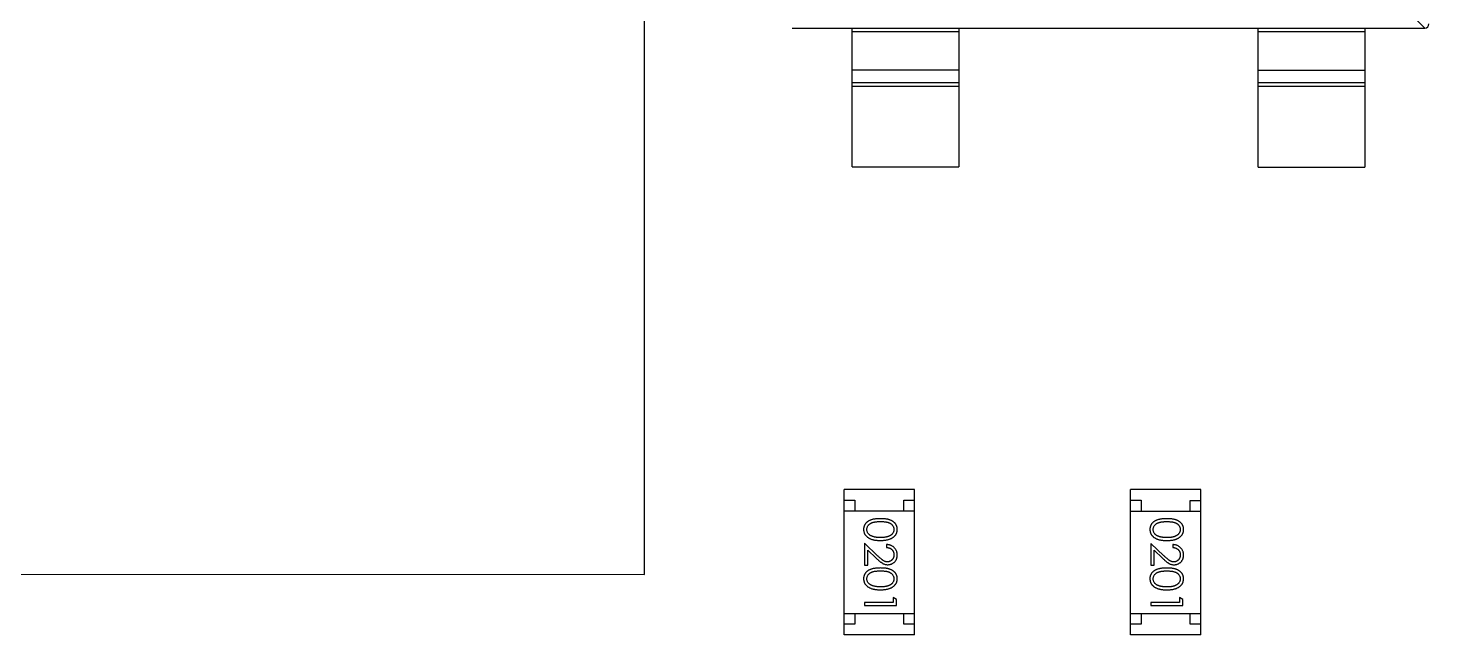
# Model space of a CAD drawing. Header units: millimetres. Extents: x 453.6 to 545.9, y 214.7 to 294.3.
# Drawn here: x 487.68 to 494.24, y 271.18 to 274.02 of the extents above; entities that cross this region are included whole.
import ezdxf

# ---------------------------------------------------------------- set-up
doc = ezdxf.new("R2010")
doc.units = ezdxf.units.MM
doc.header["$LTSCALE"] = 30.734
doc.layers.get('0').update_dxf_attribs({"linetype": 'CONTINUOUS'})

msp = doc.modelspace()

# ---------------------------------------------------------------- linework, layer by layer
at = {"linetype": 'Continuous'}
for p, q in [((490.5662, 271.4636), (490.5668, 274.5636)), ((494.2181, 274.0198), (494.1266, 274.1113)), ((491.2577, 274.0203), (494.2177, 274.0198)), ((491.5376, 273.3703), (491.5377, 274.0203)), ((492.0377, 274.0202), (492.0376, 273.3702)), ((493.4376, 273.37), (493.4377, 274.02)), ((493.9377, 274.0199), (493.9376, 273.3699)), ((492.0377, 274.0024), (491.5377, 274.0025)), ((493.9377, 274.0021), (493.4377, 274.0022)), ((491.5377, 273.8243), (492.0377, 273.8242)), ((493.4377, 273.8239), (493.9377, 273.8238)), ((491.5377, 273.7662), (492.0377, 273.7662)), ((492.0377, 273.7464), (491.5377, 273.7464)), ((493.4377, 273.7659), (493.9377, 273.7658)), ((493.9377, 273.746), (493.4377, 273.7461)), ((491.5376, 273.3703), (492.0376, 273.3702)), ((493.4376, 273.37), (493.9376, 273.3699)), ((491.5001, 271.1805), (491.5002, 271.8605)), ((491.8302, 271.8604), (491.5002, 271.8605)), ((491.8301, 271.1804), (491.8302, 271.8604)), ((492.8401, 271.1803), (492.8402, 271.8603)), ((493.1702, 271.8602), (492.8402, 271.8603)), ((493.1701, 271.1802), (493.1702, 271.8602)), ((491.5002, 271.8105), (491.5502, 271.8105)), ((491.5502, 271.8105), (491.5502, 271.7605)), ((491.7802, 271.7604), (491.7802, 271.8104)), ((491.7802, 271.8104), (491.8302, 271.8104)), ((492.8402, 271.8103), (492.8902, 271.8103)), ((492.8902, 271.8103), (492.8902, 271.7603)), ((493.1202, 271.7602), (493.1202, 271.8102)), ((493.1202, 271.8102), (493.1702, 271.8102)), ((491.5002, 271.7605), (491.8302, 271.7604)), ((492.8402, 271.7603), (493.1702, 271.7602)), ((491.5954, 271.6091), (491.5954, 271.5071)), ((491.6575, 271.5509), (491.5954, 271.6091)), ((491.6993, 271.6033), (491.6993, 271.5898)), ((492.9354, 271.6088), (492.9354, 271.5069)), ((492.9975, 271.5506), (492.9354, 271.6088)), ((493.0393, 271.603), (493.0393, 271.5896)), ((491.6108, 271.5071), (491.6108, 271.5769)), ((491.6108, 271.5769), (491.6509, 271.5394)), ((492.9508, 271.5069), (492.9508, 271.5767)), ((492.9508, 271.5767), (492.9909, 271.5392)), ((487.4162, 271.4641), (490.5662, 271.4636)), ((491.5954, 271.5071), (491.6108, 271.5071)), ((492.9354, 271.5069), (492.9508, 271.5069)), ((491.5954, 271.3321), (491.5954, 271.3187)), ((491.73, 271.3321), (491.5954, 271.3321)), ((491.5954, 271.3187), (491.7454, 271.3186)), ((491.73, 271.3552), (491.73, 271.3321)), ((491.7454, 271.3464), (491.73, 271.3552)), ((491.7454, 271.3186), (491.7454, 271.3464)), ((492.9354, 271.3319), (492.9354, 271.3184)), ((493.07, 271.3319), (492.9354, 271.3319)), ((492.9354, 271.3184), (493.0854, 271.3184)), ((493.07, 271.355), (493.07, 271.3319)), ((493.0854, 271.3461), (493.07, 271.355)), ((493.0854, 271.3184), (493.0854, 271.3461)), ((491.5001, 271.2805), (491.8301, 271.2804)), ((491.5501, 271.2805), (491.5501, 271.2305)), ((491.7801, 271.2304), (491.7801, 271.2804)), ((492.8401, 271.2803), (493.1701, 271.2802)), ((492.8901, 271.2803), (492.8901, 271.2303)), ((493.1201, 271.2302), (493.1201, 271.2802)), ((491.5501, 271.2305), (491.5001, 271.2305)), ((491.8301, 271.2304), (491.7801, 271.2304)), ((492.8901, 271.2303), (492.8401, 271.2303)), ((493.1701, 271.2302), (493.1201, 271.2302)), ((491.8301, 271.1804), (491.5001, 271.1805)), ((493.1701, 271.1802), (492.8401, 271.1803))]:
    msp.add_line(p, q, dxfattribs=at)
msp.add_arc((494.2178, 274.0398), 0.02, 269.98994, 359.98994, dxfattribs=at)
for points, knots in [([(491.6704, 271.7244), (491.668, 271.7244), (491.6634, 271.7244), (491.6566, 271.7241), (491.6503, 271.7236), (491.6443, 271.7229), (491.6388, 271.722), (491.6336, 271.7209), (491.6289, 271.7196), (491.6246, 271.7181), (491.6206, 271.7164), (491.6168, 271.7145), (491.6134, 271.7125), (491.6102, 271.7103), (491.6072, 271.708), (491.6045, 271.7056), (491.602, 271.7029), (491.5998, 271.7001), (491.5979, 271.6972), (491.5962, 271.6942), (491.5948, 271.6911), (491.5936, 271.6879), (491.5927, 271.6846), (491.5921, 271.6813), (491.5917, 271.6778), (491.5916, 271.6755), (491.5916, 271.6743)], [0, 0, 0, 0, 0.068113, 0.132564, 0.193427, 0.250218, 0.303569, 0.353576, 0.400235, 0.443586, 0.484619, 0.524292, 0.56238, 0.599049, 0.63494, 0.669782, 0.704009, 0.737842, 0.771098, 0.803896, 0.836415, 0.868639, 0.900715, 0.933378, 0.966213, 1, 1, 1, 1]), ([(491.7493, 271.6743), (491.7493, 271.6755), (491.7492, 271.6778), (491.7488, 271.6812), (491.7482, 271.6846), (491.7472, 271.6879), (491.7461, 271.6911), (491.7446, 271.6942), (491.7429, 271.6973), (491.7409, 271.7002), (491.7387, 271.703), (491.7363, 271.7057), (491.7336, 271.7082), (491.7306, 271.7105), (491.7274, 271.7126), (491.724, 271.7147), (491.7202, 271.7165), (491.7163, 271.7182), (491.712, 271.7196), (491.7073, 271.7209), (491.7022, 271.722), (491.6966, 271.7229), (491.6907, 271.7236), (491.6843, 271.7241), (491.6775, 271.7244), (491.6728, 271.7244), (491.6704, 271.7244)], [0, 0, 0, 0, 0.033742, 0.066533, 0.099153, 0.13154, 0.164087, 0.196563, 0.229707, 0.263315, 0.297504, 0.331686, 0.366482, 0.4021, 0.438958, 0.476748, 0.515985, 0.556589, 0.599519, 0.645765, 0.695487, 0.748721, 0.805687, 0.866754, 0.931405, 1, 1, 1, 1]), ([(493.0104, 271.7242), (493.008, 271.7242), (493.0034, 271.7242), (492.9966, 271.7239), (492.9903, 271.7234), (492.9843, 271.7226), (492.9788, 271.7217), (492.9736, 271.7207), (492.9689, 271.7194), (492.9646, 271.7178), (492.9606, 271.7162), (492.9568, 271.7143), (492.9534, 271.7123), (492.9502, 271.7101), (492.9472, 271.7078), (492.9445, 271.7053), (492.942, 271.7027), (492.9398, 271.6999), (492.9379, 271.697), (492.9362, 271.6939), (492.9348, 271.6909), (492.9336, 271.6877), (492.9327, 271.6844), (492.9321, 271.681), (492.9317, 271.6776), (492.9316, 271.6752), (492.9316, 271.6741)], [0, 0, 0, 0, 0.068113, 0.132564, 0.193427, 0.250218, 0.303569, 0.353576, 0.400235, 0.443586, 0.484619, 0.524292, 0.56238, 0.599049, 0.63494, 0.669782, 0.704009, 0.737842, 0.771098, 0.803896, 0.836415, 0.868639, 0.900715, 0.933378, 0.966213, 1, 1, 1, 1]), ([(493.0893, 271.674), (493.0893, 271.6752), (493.0892, 271.6775), (493.0888, 271.681), (493.0882, 271.6844), (493.0872, 271.6877), (493.0861, 271.6909), (493.0846, 271.694), (493.0829, 271.697), (493.0809, 271.7), (493.0787, 271.7028), (493.0763, 271.7055), (493.0736, 271.7079), (493.0706, 271.7103), (493.0674, 271.7124), (493.064, 271.7144), (493.0602, 271.7163), (493.0563, 271.7179), (493.052, 271.7194), (493.0473, 271.7207), (493.0422, 271.7218), (493.0366, 271.7226), (493.0307, 271.7233), (493.0243, 271.7238), (493.0175, 271.7242), (493.0128, 271.7242), (493.0104, 271.7242)], [0, 0, 0, 0, 0.033742, 0.066533, 0.099153, 0.13154, 0.164087, 0.196563, 0.229707, 0.263315, 0.297504, 0.331686, 0.366482, 0.4021, 0.438958, 0.476748, 0.515985, 0.556589, 0.599519, 0.645765, 0.695487, 0.748721, 0.805687, 0.866754, 0.931405, 1, 1, 1, 1]), ([(491.5916, 271.6743), (491.5916, 271.6731), (491.5917, 271.6707), (491.5921, 271.6672), (491.5928, 271.6638), (491.5937, 271.6604), (491.5949, 271.6572), (491.5963, 271.654), (491.5981, 271.6509), (491.6001, 271.6479), (491.6023, 271.645), (491.6049, 271.6422), (491.6076, 271.6396), (491.6107, 271.6372), (491.614, 271.635), (491.6175, 271.6329), (491.6213, 271.631), (491.6254, 271.6292), (491.6298, 271.6276), (491.6346, 271.6263), (491.6396, 271.6251), (491.6451, 271.6241), (491.6509, 271.6234), (491.6571, 271.6229), (491.6636, 271.6226), (491.6681, 271.6225), (491.6704, 271.6225)], [0, 0, 0, 0, 0.033824, 0.067298, 0.10028, 0.133019, 0.165736, 0.198792, 0.232372, 0.266409, 0.301016, 0.336196, 0.371972, 0.408574, 0.446394, 0.485225, 0.525372, 0.567224, 0.611081, 0.65775, 0.70702, 0.759235, 0.814484, 0.873227, 0.934937, 1, 1, 1, 1]), ([(491.607, 271.6738), (491.6071, 271.6755), (491.6072, 271.6788), (491.6085, 271.6837), (491.6106, 271.6884), (491.613, 271.6922), (491.6153, 271.695), (491.6172, 271.6971), (491.6194, 271.699), (491.6217, 271.7007), (491.6242, 271.7024), (491.6269, 271.7038), (491.6298, 271.7052), (491.6329, 271.7064), (491.6363, 271.7075), (491.6401, 271.7085), (491.6442, 271.7092), (491.6487, 271.7099), (491.6536, 271.7103), (491.6589, 271.7107), (491.6646, 271.711), (491.6685, 271.711), (491.6705, 271.711)], [0, 0, 0, 0, 0.060034, 0.120278, 0.182348, 0.247919, 0.281641, 0.315701, 0.350322, 0.385703, 0.421819, 0.459196, 0.497866, 0.538301, 0.58121, 0.628183, 0.679403, 0.734699, 0.794074, 0.858416, 0.927049, 1, 1, 1, 1]), ([(491.6327, 271.6417), (491.6317, 271.642), (491.6296, 271.6428), (491.6267, 271.6441), (491.624, 271.6456), (491.6215, 271.6472), (491.6191, 271.649), (491.617, 271.6508), (491.6151, 271.6528), (491.6129, 271.6556), (491.6105, 271.6593), (491.6085, 271.664), (491.6072, 271.6689), (491.6071, 271.6722), (491.607, 271.6738)], [0, 0, 0, 0, 0.075949, 0.148549, 0.218996, 0.286119, 0.351826, 0.416074, 0.478265, 0.540325, 0.660405, 0.774606, 0.887187, 1, 1, 1, 1]), ([(491.6704, 271.6225), (491.6727, 271.6225), (491.6772, 271.6226), (491.6837, 271.6229), (491.6899, 271.6234), (491.6958, 271.6242), (491.7013, 271.6251), (491.7064, 271.6263), (491.7111, 271.6277), (491.7156, 271.6293), (491.7196, 271.6311), (491.7235, 271.633), (491.727, 271.6351), (491.7303, 271.6374), (491.7334, 271.6398), (491.7362, 271.6423), (491.7387, 271.6451), (491.7409, 271.6479), (491.7429, 271.6509), (491.7446, 271.654), (491.7461, 271.6572), (491.7472, 271.6604), (491.7482, 271.6638), (491.7488, 271.6672), (491.7492, 271.6707), (491.7493, 271.6731), (491.7493, 271.6743)], [0, 0, 0, 0, 0.065278, 0.127205, 0.186168, 0.241675, 0.294115, 0.343609, 0.390387, 0.434463, 0.476646, 0.517002, 0.555936, 0.593716, 0.630057, 0.665601, 0.700745, 0.734917, 0.768681, 0.802087, 0.834849, 0.867433, 0.900138, 0.932806, 0.966212, 1, 1, 1, 1]), ([(491.7339, 271.6738), (491.7338, 271.6722), (491.7336, 271.6689), (491.7324, 271.664), (491.7303, 271.6594), (491.7279, 271.6556), (491.7256, 271.6528), (491.7236, 271.6507), (491.7214, 271.6488), (491.7189, 271.647), (491.7162, 271.6453), (491.7133, 271.6437), (491.7101, 271.6423), (491.7067, 271.641), (491.703, 271.6398), (491.6991, 271.6387), (491.6949, 271.6379), (491.6905, 271.6372), (491.6858, 271.6367), (491.6809, 271.6362), (491.6758, 271.636), (491.6722, 271.636), (491.6704, 271.636)], [0, 0, 0, 0, 0.059689, 0.119507, 0.181075, 0.246162, 0.279894, 0.314468, 0.350403, 0.387474, 0.426147, 0.466624, 0.508745, 0.553328, 0.600058, 0.649177, 0.700552, 0.754894, 0.811825, 0.871514, 0.934319, 1, 1, 1, 1]), ([(491.6705, 271.711), (491.6725, 271.711), (491.6764, 271.711), (491.682, 271.7107), (491.6873, 271.7104), (491.6922, 271.7098), (491.6967, 271.7092), (491.7009, 271.7084), (491.7046, 271.7075), (491.7081, 271.7064), (491.7112, 271.7051), (491.7141, 271.7038), (491.7168, 271.7023), (491.7193, 271.7007), (491.7216, 271.6989), (491.7237, 271.697), (491.7257, 271.695), (491.7279, 271.6921), (491.7303, 271.6884), (491.7324, 271.6837), (491.7336, 271.6788), (491.7338, 271.6755), (491.7339, 271.6738)], [0, 0, 0, 0, 0.073302, 0.142286, 0.206253, 0.266017, 0.321612, 0.372532, 0.419497, 0.462398, 0.502825, 0.541489, 0.579034, 0.615143, 0.650298, 0.684912, 0.718701, 0.752189, 0.817245, 0.879117, 0.939613, 1, 1, 1, 1]), ([(492.9316, 271.6741), (492.9316, 271.6729), (492.9317, 271.6705), (492.9321, 271.667), (492.9328, 271.6635), (492.9337, 271.6602), (492.9349, 271.6569), (492.9363, 271.6537), (492.9381, 271.6506), (492.9401, 271.6476), (492.9423, 271.6447), (492.9449, 271.642), (492.9476, 271.6394), (492.9507, 271.637), (492.954, 271.6348), (492.9575, 271.6327), (492.9613, 271.6308), (492.9654, 271.629), (492.9698, 271.6274), (492.9746, 271.626), (492.9796, 271.6249), (492.9851, 271.6239), (492.9909, 271.6232), (492.9971, 271.6226), (493.0036, 271.6224), (493.0081, 271.6223), (493.0104, 271.6223)], [0, 0, 0, 0, 0.033824, 0.067298, 0.10028, 0.133019, 0.165736, 0.198792, 0.232372, 0.266409, 0.301016, 0.336196, 0.371972, 0.408574, 0.446394, 0.485225, 0.525372, 0.567224, 0.611081, 0.65775, 0.70702, 0.759235, 0.814484, 0.873227, 0.934937, 1, 1, 1, 1]), ([(492.947, 271.6736), (492.9471, 271.6753), (492.9472, 271.6786), (492.9485, 271.6834), (492.9506, 271.6882), (492.953, 271.6919), (492.9553, 271.6948), (492.9572, 271.6968), (492.9594, 271.6987), (492.9617, 271.7005), (492.9642, 271.7021), (492.9669, 271.7036), (492.9698, 271.705), (492.9729, 271.7062), (492.9763, 271.7073), (492.9801, 271.7082), (492.9842, 271.709), (492.9887, 271.7097), (492.9936, 271.7101), (492.9989, 271.7105), (493.0046, 271.7107), (493.0085, 271.7107), (493.0105, 271.7107)], [0, 0, 0, 0, 0.060034, 0.120278, 0.182348, 0.247919, 0.281641, 0.315701, 0.350322, 0.385703, 0.421819, 0.459196, 0.497866, 0.538301, 0.58121, 0.628183, 0.679403, 0.734699, 0.794074, 0.858416, 0.927049, 1, 1, 1, 1]), ([(492.9727, 271.6414), (492.9717, 271.6418), (492.9696, 271.6426), (492.9667, 271.6439), (492.964, 271.6454), (492.9615, 271.647), (492.9592, 271.6487), (492.957, 271.6506), (492.9551, 271.6526), (492.9529, 271.6554), (492.9505, 271.6591), (492.9485, 271.6638), (492.9472, 271.6686), (492.9471, 271.6719), (492.947, 271.6736)], [0, 0, 0, 0, 0.075949, 0.148549, 0.218996, 0.286119, 0.351826, 0.416074, 0.478265, 0.540325, 0.660405, 0.774606, 0.887187, 1, 1, 1, 1]), ([(493.0104, 271.6223), (493.0127, 271.6223), (493.0172, 271.6224), (493.0237, 271.6226), (493.0299, 271.6232), (493.0358, 271.6239), (493.0413, 271.6249), (493.0464, 271.626), (493.0511, 271.6275), (493.0556, 271.629), (493.0596, 271.6309), (493.0635, 271.6328), (493.067, 271.6349), (493.0704, 271.6371), (493.0734, 271.6395), (493.0762, 271.6421), (493.0787, 271.6448), (493.0809, 271.6477), (493.0829, 271.6507), (493.0846, 271.6538), (493.0861, 271.6569), (493.0872, 271.6602), (493.0882, 271.6635), (493.0888, 271.667), (493.0892, 271.6705), (493.0893, 271.6728), (493.0893, 271.674)], [0, 0, 0, 0, 0.065278, 0.127205, 0.186168, 0.241675, 0.294115, 0.343609, 0.390387, 0.434463, 0.476646, 0.517002, 0.555936, 0.593716, 0.630057, 0.665601, 0.700745, 0.734917, 0.768681, 0.802087, 0.834849, 0.867433, 0.900138, 0.932806, 0.966212, 1, 1, 1, 1]), ([(493.0739, 271.6736), (493.0738, 271.6719), (493.0736, 271.6687), (493.0724, 271.6638), (493.0703, 271.6591), (493.0679, 271.6554), (493.0656, 271.6525), (493.0636, 271.6505), (493.0614, 271.6485), (493.0589, 271.6467), (493.0562, 271.645), (493.0533, 271.6435), (493.0501, 271.642), (493.0467, 271.6407), (493.043, 271.6396), (493.0391, 271.6385), (493.0349, 271.6377), (493.0305, 271.6369), (493.0258, 271.6364), (493.0209, 271.636), (493.0158, 271.6358), (493.0122, 271.6358), (493.0104, 271.6357)], [0, 0, 0, 0, 0.059689, 0.119507, 0.181075, 0.246162, 0.279894, 0.314468, 0.350403, 0.387474, 0.426147, 0.466624, 0.508745, 0.553328, 0.600058, 0.649177, 0.700552, 0.754894, 0.811825, 0.871514, 0.934319, 1, 1, 1, 1]), ([(493.0105, 271.7107), (493.0125, 271.7107), (493.0164, 271.7107), (493.022, 271.7105), (493.0273, 271.7101), (493.0322, 271.7096), (493.0367, 271.709), (493.0409, 271.7082), (493.0446, 271.7073), (493.0481, 271.7062), (493.0512, 271.7049), (493.0541, 271.7036), (493.0568, 271.7021), (493.0593, 271.7004), (493.0616, 271.6987), (493.0637, 271.6968), (493.0657, 271.6948), (493.0679, 271.6919), (493.0703, 271.6882), (493.0724, 271.6835), (493.0736, 271.6786), (493.0738, 271.6752), (493.0739, 271.6736)], [0, 0, 0, 0, 0.073302, 0.142286, 0.206253, 0.266017, 0.321612, 0.372532, 0.419497, 0.462398, 0.502825, 0.541489, 0.579034, 0.615143, 0.650298, 0.684912, 0.718701, 0.752189, 0.817245, 0.879117, 0.939613, 1, 1, 1, 1]), ([(491.6704, 271.636), (491.6686, 271.636), (491.6651, 271.636), (491.6599, 271.6363), (491.6548, 271.6368), (491.65, 271.6373), (491.6454, 271.6382), (491.641, 271.6391), (491.6368, 271.6403), (491.6341, 271.6412), (491.6327, 271.6417)], [0, 0, 0, 0, 0.141157, 0.277773, 0.409244, 0.535676, 0.657497, 0.775458, 0.889412, 1, 1, 1, 1]), ([(491.7493, 271.5543), (491.7492, 271.556), (491.7492, 271.5593), (491.7485, 271.5641), (491.7474, 271.5688), (491.7459, 271.5732), (491.7438, 271.5774), (491.7414, 271.5814), (491.7386, 271.5853), (491.7353, 271.5888), (491.7317, 271.5921), (491.7278, 271.595), (491.7236, 271.5974), (491.7192, 271.5994), (491.7146, 271.601), (491.7097, 271.6022), (491.7046, 271.603), (491.7011, 271.6032), (491.6993, 271.6033)], [0, 0, 0, 0, 0.06445, 0.126725, 0.187421, 0.247417, 0.306749, 0.366595, 0.427749, 0.490235, 0.553031, 0.614805, 0.676505, 0.738096, 0.801021, 0.864897, 0.931209, 1, 1, 1, 1]), ([(491.6993, 271.5898), (491.7006, 271.5897), (491.7032, 271.5894), (491.707, 271.5887), (491.7105, 271.5877), (491.7139, 271.5865), (491.717, 271.585), (491.7198, 271.5833), (491.7225, 271.5813), (491.7248, 271.579), (491.727, 271.5765), (491.7288, 271.5739), (491.7304, 271.5711), (491.7317, 271.5682), (491.7327, 271.5651), (491.7334, 271.5619), (491.7338, 271.5585), (491.7339, 271.5562), (491.7339, 271.555)], [0, 0, 0, 0, 0.073648, 0.143686, 0.210962, 0.275557, 0.338064, 0.399311, 0.4594, 0.51934, 0.579024, 0.637809, 0.695959, 0.754122, 0.813113, 0.873453, 0.935561, 1, 1, 1, 1]), ([(493.0104, 271.6357), (493.0086, 271.6358), (493.0051, 271.6358), (492.9999, 271.6361), (492.9948, 271.6365), (492.99, 271.6371), (492.9854, 271.6379), (492.981, 271.6389), (492.9768, 271.64), (492.9741, 271.641), (492.9727, 271.6414)], [0, 0, 0, 0, 0.141157, 0.277773, 0.409244, 0.535676, 0.657497, 0.775458, 0.889412, 1, 1, 1, 1]), ([(493.0893, 271.5541), (493.0892, 271.5558), (493.0892, 271.5591), (493.0885, 271.5639), (493.0874, 271.5685), (493.0859, 271.573), (493.0838, 271.5772), (493.0814, 271.5812), (493.0786, 271.585), (493.0753, 271.5886), (493.0717, 271.5918), (493.0678, 271.5947), (493.0636, 271.5972), (493.0592, 271.5992), (493.0546, 271.6008), (493.0497, 271.602), (493.0446, 271.6028), (493.0411, 271.6029), (493.0393, 271.603)], [0, 0, 0, 0, 0.06445, 0.126725, 0.187421, 0.247417, 0.306749, 0.366595, 0.427749, 0.490235, 0.553031, 0.614805, 0.676505, 0.738096, 0.801021, 0.864897, 0.931209, 1, 1, 1, 1]), ([(493.0393, 271.5896), (493.0406, 271.5894), (493.0432, 271.5892), (493.047, 271.5885), (493.0505, 271.5875), (493.0539, 271.5863), (493.057, 271.5848), (493.0598, 271.583), (493.0625, 271.581), (493.0648, 271.5788), (493.067, 271.5763), (493.0688, 271.5737), (493.0704, 271.5709), (493.0717, 271.568), (493.0727, 271.5649), (493.0734, 271.5617), (493.0738, 271.5583), (493.0739, 271.556), (493.0739, 271.5548)], [0, 0, 0, 0, 0.073648, 0.143686, 0.210962, 0.275557, 0.338064, 0.399311, 0.4594, 0.51934, 0.579024, 0.637809, 0.695959, 0.754122, 0.813113, 0.873453, 0.935561, 1, 1, 1, 1]), ([(491.6509, 271.5394), (491.6524, 271.538), (491.6554, 271.5352), (491.6597, 271.5312), (491.6639, 271.5277), (491.6677, 271.5245), (491.6714, 271.5216), (491.6747, 271.5192), (491.6779, 271.5171), (491.6817, 271.5147), (491.6865, 271.5124), (491.6924, 271.5105), (491.6984, 271.5093), (491.7026, 271.5091), (491.7047, 271.509)], [0, 0, 0, 0, 0.09953, 0.192079, 0.277712, 0.357454, 0.429648, 0.495771, 0.555538, 0.608657, 0.707578, 0.804328, 0.901298, 1, 1, 1, 1]), ([(491.7035, 271.5225), (491.7018, 271.5226), (491.6986, 271.5227), (491.6938, 271.5237), (491.6892, 271.5254), (491.6854, 271.5274), (491.6822, 271.5295), (491.6796, 271.5313), (491.6766, 271.5337), (491.6734, 271.5363), (491.6698, 271.5394), (491.666, 271.5429), (491.6618, 271.5467), (491.659, 271.5495), (491.6575, 271.5509)], [0, 0, 0, 0, 0.088014, 0.174976, 0.2638, 0.355443, 0.406413, 0.465519, 0.533076, 0.609353, 0.693899, 0.787171, 0.889197, 1, 1, 1, 1]), ([(491.7339, 271.555), (491.7339, 271.5539), (491.7338, 271.5517), (491.7334, 271.5485), (491.7327, 271.5454), (491.7317, 271.5424), (491.7304, 271.5396), (491.7289, 271.5369), (491.727, 271.5343), (491.7249, 271.5319), (491.7227, 271.5297), (491.7202, 271.5278), (491.7177, 271.5262), (491.7151, 271.5248), (491.7123, 271.5238), (491.7095, 271.5231), (491.7065, 271.5226), (491.7045, 271.5225), (491.7035, 271.5225)], [0, 0, 0, 0, 0.068027, 0.133505, 0.19695, 0.26027, 0.322741, 0.384982, 0.448465, 0.513424, 0.578224, 0.640011, 0.700094, 0.760067, 0.819012, 0.877878, 0.938035, 1, 1, 1, 1]), ([(491.7047, 271.509), (491.7062, 271.5091), (491.7091, 271.5092), (491.7134, 271.5097), (491.7175, 271.5108), (491.7216, 271.5121), (491.7254, 271.5139), (491.7291, 271.5161), (491.7327, 271.5186), (491.736, 271.5215), (491.7392, 271.5247), (491.7418, 271.5283), (491.7441, 271.532), (491.7461, 271.536), (491.7475, 271.5403), (491.7485, 271.5448), (491.7492, 271.5495), (491.7492, 271.5527), (491.7493, 271.5543)], [0, 0, 0, 0, 0.06271, 0.123347, 0.183401, 0.242828, 0.302097, 0.36242, 0.423725, 0.487032, 0.550491, 0.612709, 0.674265, 0.73617, 0.799211, 0.863483, 0.930525, 1, 1, 1, 1]), ([(492.9909, 271.5392), (492.9924, 271.5377), (492.9954, 271.535), (492.9997, 271.531), (493.0039, 271.5274), (493.0077, 271.5243), (493.0114, 271.5214), (493.0147, 271.5189), (493.0179, 271.5168), (493.0217, 271.5145), (493.0265, 271.5122), (493.0324, 271.5103), (493.0384, 271.509), (493.0426, 271.5089), (493.0447, 271.5088)], [0, 0, 0, 0, 0.09953, 0.192079, 0.277712, 0.357454, 0.429648, 0.495771, 0.555538, 0.608657, 0.707578, 0.804328, 0.901298, 1, 1, 1, 1]), ([(493.0435, 271.5223), (493.0418, 271.5223), (493.0386, 271.5225), (493.0338, 271.5235), (493.0292, 271.5252), (493.0254, 271.5272), (493.0222, 271.5292), (493.0196, 271.5311), (493.0166, 271.5335), (493.0134, 271.5361), (493.0098, 271.5392), (493.006, 271.5427), (493.0018, 271.5465), (492.999, 271.5492), (492.9975, 271.5506)], [0, 0, 0, 0, 0.088014, 0.174976, 0.2638, 0.355443, 0.406413, 0.465519, 0.533076, 0.609353, 0.693899, 0.787171, 0.889197, 1, 1, 1, 1]), ([(493.0739, 271.5548), (493.0739, 271.5537), (493.0738, 271.5515), (493.0734, 271.5482), (493.0727, 271.5451), (493.0717, 271.5422), (493.0704, 271.5393), (493.0689, 271.5366), (493.067, 271.5341), (493.0649, 271.5317), (493.0627, 271.5295), (493.0602, 271.5276), (493.0577, 271.5259), (493.0551, 271.5246), (493.0523, 271.5235), (493.0495, 271.5228), (493.0465, 271.5223), (493.0445, 271.5223), (493.0435, 271.5223)], [0, 0, 0, 0, 0.068027, 0.133505, 0.19695, 0.26027, 0.322741, 0.384982, 0.448465, 0.513424, 0.578224, 0.640011, 0.700094, 0.760067, 0.819012, 0.877878, 0.938035, 1, 1, 1, 1]), ([(493.0447, 271.5088), (493.0462, 271.5088), (493.0491, 271.5089), (493.0534, 271.5095), (493.0575, 271.5105), (493.0616, 271.5118), (493.0654, 271.5137), (493.0691, 271.5158), (493.0727, 271.5184), (493.076, 271.5213), (493.0792, 271.5245), (493.0818, 271.528), (493.0841, 271.5318), (493.0861, 271.5358), (493.0875, 271.54), (493.0885, 271.5445), (493.0892, 271.5492), (493.0892, 271.5525), (493.0893, 271.5541)], [0, 0, 0, 0, 0.06271, 0.123347, 0.183401, 0.242828, 0.302097, 0.36242, 0.423725, 0.487032, 0.550491, 0.612709, 0.674265, 0.73617, 0.799211, 0.863483, 0.930525, 1, 1, 1, 1]), ([(491.6704, 271.4937), (491.668, 271.4936), (491.6633, 271.4936), (491.6566, 271.4933), (491.6502, 271.4928), (491.6443, 271.4921), (491.6387, 271.4912), (491.6336, 271.4902), (491.6289, 271.4888), (491.6245, 271.4873), (491.6205, 271.4856), (491.6168, 271.4838), (491.6133, 271.4818), (491.6101, 271.4796), (491.6072, 271.4773), (491.6044, 271.4748), (491.602, 271.4721), (491.5998, 271.4694), (491.5979, 271.4664), (491.5962, 271.4634), (491.5947, 271.4603), (491.5936, 271.4571), (491.5927, 271.4539), (491.592, 271.4505), (491.5916, 271.447), (491.5916, 271.4447), (491.5916, 271.4435)], [0, 0, 0, 0, 0.068113, 0.132564, 0.193427, 0.250218, 0.303569, 0.353576, 0.400235, 0.443586, 0.484619, 0.524292, 0.56238, 0.599049, 0.63494, 0.669782, 0.704009, 0.737842, 0.771098, 0.803896, 0.836415, 0.868639, 0.900715, 0.933378, 0.966213, 1, 1, 1, 1]), ([(491.6069, 271.4431), (491.607, 271.4447), (491.6072, 271.448), (491.6085, 271.4529), (491.6106, 271.4576), (491.613, 271.4614), (491.6153, 271.4643), (491.6172, 271.4663), (491.6193, 271.4682), (491.6216, 271.47), (491.6241, 271.4716), (491.6269, 271.4731), (491.6298, 271.4744), (491.6329, 271.4757), (491.6363, 271.4768), (491.6401, 271.4777), (491.6442, 271.4784), (491.6487, 271.4791), (491.6536, 271.4796), (491.6589, 271.4799), (491.6645, 271.4802), (491.6684, 271.4802), (491.6704, 271.4802)], [0, 0, 0, 0, 0.060034, 0.120278, 0.182348, 0.247919, 0.281641, 0.315701, 0.350322, 0.385703, 0.421819, 0.459196, 0.497866, 0.538301, 0.58121, 0.628183, 0.679403, 0.734699, 0.794074, 0.858416, 0.927049, 1, 1, 1, 1]), ([(491.7493, 271.4435), (491.7492, 271.4447), (491.7492, 271.447), (491.7488, 271.4505), (491.7481, 271.4538), (491.7472, 271.4571), (491.746, 271.4603), (491.7446, 271.4635), (491.7429, 271.4665), (491.7409, 271.4694), (491.7387, 271.4723), (491.7362, 271.4749), (491.7335, 271.4774), (491.7306, 271.4797), (491.7273, 271.4819), (491.7239, 271.4839), (491.7202, 271.4857), (491.7162, 271.4874), (491.7119, 271.4889), (491.7072, 271.4901), (491.7021, 271.4913), (491.6966, 271.4921), (491.6906, 271.4928), (491.6842, 271.4933), (491.6774, 271.4936), (491.6728, 271.4936), (491.6704, 271.4937)], [0, 0, 0, 0, 0.033742, 0.066533, 0.099153, 0.13154, 0.164087, 0.196563, 0.229707, 0.263315, 0.297504, 0.331686, 0.366482, 0.4021, 0.438958, 0.476748, 0.515985, 0.556589, 0.599519, 0.645765, 0.695487, 0.748721, 0.805687, 0.866754, 0.931405, 1, 1, 1, 1]), ([(491.6704, 271.4802), (491.6724, 271.4802), (491.6763, 271.4802), (491.682, 271.4799), (491.6873, 271.4796), (491.6922, 271.4791), (491.6967, 271.4785), (491.7008, 271.4776), (491.7046, 271.4767), (491.708, 271.4756), (491.7111, 271.4744), (491.714, 271.473), (491.7167, 271.4715), (491.7192, 271.4699), (491.7216, 271.4682), (491.7237, 271.4663), (491.7256, 271.4642), (491.7279, 271.4614), (491.7302, 271.4576), (491.7324, 271.4529), (491.7336, 271.448), (491.7338, 271.4447), (491.7339, 271.443)], [0, 0, 0, 0, 0.073302, 0.142286, 0.206253, 0.266017, 0.321612, 0.372532, 0.419497, 0.462398, 0.502825, 0.541489, 0.579034, 0.615143, 0.650298, 0.684912, 0.718701, 0.752189, 0.817245, 0.879117, 0.939613, 1, 1, 1, 1]), ([(493.0104, 271.4934), (493.008, 271.4934), (493.0033, 271.4934), (492.9966, 271.4931), (492.9902, 271.4926), (492.9843, 271.4919), (492.9787, 271.491), (492.9736, 271.4899), (492.9689, 271.4886), (492.9645, 271.4871), (492.9605, 271.4854), (492.9568, 271.4835), (492.9533, 271.4815), (492.9501, 271.4793), (492.9472, 271.477), (492.9444, 271.4746), (492.942, 271.4719), (492.9398, 271.4691), (492.9379, 271.4662), (492.9362, 271.4632), (492.9347, 271.4601), (492.9336, 271.4569), (492.9327, 271.4536), (492.932, 271.4503), (492.9316, 271.4468), (492.9316, 271.4445), (492.9316, 271.4433)], [0, 0, 0, 0, 0.068113, 0.132564, 0.193427, 0.250218, 0.303569, 0.353576, 0.400235, 0.443586, 0.484619, 0.524292, 0.56238, 0.599049, 0.63494, 0.669782, 0.704009, 0.737842, 0.771098, 0.803896, 0.836415, 0.868639, 0.900715, 0.933378, 0.966213, 1, 1, 1, 1]), ([(492.9469, 271.4428), (492.947, 271.4445), (492.9472, 271.4478), (492.9485, 271.4527), (492.9506, 271.4574), (492.953, 271.4612), (492.9553, 271.464), (492.9572, 271.4661), (492.9593, 271.468), (492.9616, 271.4697), (492.9641, 271.4714), (492.9669, 271.4728), (492.9698, 271.4742), (492.9729, 271.4754), (492.9763, 271.4765), (492.9801, 271.4775), (492.9842, 271.4782), (492.9887, 271.4789), (492.9936, 271.4793), (492.9989, 271.4797), (493.0045, 271.48), (493.0084, 271.48), (493.0104, 271.48)], [0, 0, 0, 0, 0.060034, 0.120278, 0.182348, 0.247919, 0.281641, 0.315701, 0.350322, 0.385703, 0.421819, 0.459196, 0.497866, 0.538301, 0.58121, 0.628183, 0.679403, 0.734699, 0.794074, 0.858416, 0.927049, 1, 1, 1, 1]), ([(493.0893, 271.4433), (493.0892, 271.4444), (493.0892, 271.4468), (493.0888, 271.4502), (493.0881, 271.4536), (493.0872, 271.4569), (493.086, 271.4601), (493.0846, 271.4632), (493.0829, 271.4663), (493.0809, 271.4692), (493.0787, 271.472), (493.0762, 271.4747), (493.0735, 271.4771), (493.0706, 271.4795), (493.0673, 271.4816), (493.0639, 271.4837), (493.0602, 271.4855), (493.0562, 271.4872), (493.0519, 271.4886), (493.0472, 271.4899), (493.0421, 271.491), (493.0366, 271.4919), (493.0306, 271.4926), (493.0242, 271.4931), (493.0174, 271.4934), (493.0128, 271.4934), (493.0104, 271.4934)], [0, 0, 0, 0, 0.033742, 0.066533, 0.099153, 0.13154, 0.164087, 0.196563, 0.229707, 0.263315, 0.297504, 0.331686, 0.366482, 0.4021, 0.438958, 0.476748, 0.515985, 0.556589, 0.599519, 0.645765, 0.695487, 0.748721, 0.805687, 0.866754, 0.931405, 1, 1, 1, 1]), ([(493.0104, 271.48), (493.0124, 271.48), (493.0163, 271.4799), (493.022, 271.4797), (493.0273, 271.4793), (493.0322, 271.4788), (493.0367, 271.4782), (493.0408, 271.4774), (493.0446, 271.4765), (493.048, 271.4754), (493.0511, 271.4741), (493.054, 271.4728), (493.0567, 271.4713), (493.0592, 271.4697), (493.0616, 271.4679), (493.0637, 271.466), (493.0656, 271.464), (493.0679, 271.4611), (493.0702, 271.4574), (493.0724, 271.4527), (493.0736, 271.4478), (493.0738, 271.4445), (493.0739, 271.4428)], [0, 0, 0, 0, 0.073302, 0.142286, 0.206253, 0.266017, 0.321612, 0.372532, 0.419497, 0.462398, 0.502825, 0.541489, 0.579034, 0.615143, 0.650298, 0.684912, 0.718701, 0.752189, 0.817245, 0.879117, 0.939613, 1, 1, 1, 1]), ([(491.5916, 271.4435), (491.5916, 271.4423), (491.5916, 271.44), (491.5921, 271.4364), (491.5927, 271.433), (491.5936, 271.4297), (491.5949, 271.4264), (491.5963, 271.4232), (491.5981, 271.4201), (491.6, 271.4171), (491.6023, 271.4142), (491.6048, 271.4115), (491.6076, 271.4089), (491.6106, 271.4065), (491.6139, 271.4042), (491.6175, 271.4021), (491.6213, 271.4002), (491.6254, 271.3984), (491.6298, 271.3968), (491.6345, 271.3955), (491.6396, 271.3943), (491.645, 271.3934), (491.6509, 271.3927), (491.657, 271.3921), (491.6636, 271.3918), (491.668, 271.3918), (491.6703, 271.3917)], [0, 0, 0, 0, 0.033824, 0.067298, 0.10028, 0.133019, 0.165736, 0.198792, 0.232372, 0.266409, 0.301016, 0.336196, 0.371972, 0.408574, 0.446394, 0.485225, 0.525372, 0.567224, 0.611081, 0.65775, 0.70702, 0.759235, 0.814484, 0.873227, 0.934937, 1, 1, 1, 1]), ([(491.6327, 271.4109), (491.6316, 271.4113), (491.6296, 271.412), (491.6267, 271.4134), (491.6239, 271.4148), (491.6214, 271.4164), (491.6191, 271.4182), (491.617, 271.42), (491.6151, 271.422), (491.6128, 271.4248), (491.6105, 271.4285), (491.6085, 271.4332), (491.6072, 271.4381), (491.607, 271.4414), (491.6069, 271.4431)], [0, 0, 0, 0, 0.075949, 0.148549, 0.218996, 0.286119, 0.351826, 0.416074, 0.478265, 0.540325, 0.660405, 0.774606, 0.887187, 1, 1, 1, 1]), ([(491.6704, 271.4052), (491.6686, 271.4052), (491.665, 271.4053), (491.6598, 271.4055), (491.6548, 271.406), (491.65, 271.4066), (491.6454, 271.4074), (491.641, 271.4083), (491.6367, 271.4095), (491.634, 271.4104), (491.6327, 271.4109)], [0, 0, 0, 0, 0.141157, 0.277773, 0.409244, 0.535676, 0.657497, 0.775458, 0.889412, 1, 1, 1, 1]), ([(491.6703, 271.3917), (491.6726, 271.3918), (491.6771, 271.3918), (491.6837, 271.3921), (491.6899, 271.3926), (491.6957, 271.3934), (491.7012, 271.3943), (491.7063, 271.3955), (491.7111, 271.3969), (491.7155, 271.3985), (491.7196, 271.4003), (491.7234, 271.4022), (491.727, 271.4044), (491.7303, 271.4066), (491.7333, 271.409), (491.7361, 271.4116), (491.7386, 271.4143), (491.7409, 271.4172), (491.7429, 271.4201), (491.7446, 271.4232), (491.746, 271.4264), (491.7472, 271.4297), (491.7481, 271.433), (491.7488, 271.4364), (491.7492, 271.4399), (491.7492, 271.4423), (491.7493, 271.4435)], [0, 0, 0, 0, 0.065278, 0.127205, 0.186168, 0.241675, 0.294115, 0.343609, 0.390387, 0.434463, 0.476646, 0.517002, 0.555936, 0.593716, 0.630057, 0.665601, 0.700745, 0.734917, 0.768681, 0.802087, 0.834849, 0.867433, 0.900138, 0.932806, 0.966212, 1, 1, 1, 1]), ([(491.7339, 271.443), (491.7338, 271.4414), (491.7336, 271.4381), (491.7324, 271.4333), (491.7302, 271.4286), (491.7279, 271.4249), (491.7256, 271.422), (491.7236, 271.42), (491.7214, 271.418), (491.7189, 271.4162), (491.7162, 271.4145), (491.7132, 271.413), (491.71, 271.4115), (491.7066, 271.4102), (491.7029, 271.409), (491.6991, 271.408), (491.6949, 271.4071), (491.6905, 271.4064), (491.6858, 271.4059), (491.6809, 271.4054), (491.6757, 271.4053), (491.6722, 271.4052), (491.6704, 271.4052)], [0, 0, 0, 0, 0.059689, 0.119507, 0.181075, 0.246162, 0.279894, 0.314468, 0.350403, 0.387474, 0.426147, 0.466624, 0.508745, 0.553328, 0.600058, 0.649177, 0.700552, 0.754894, 0.811825, 0.871514, 0.934319, 1, 1, 1, 1]), ([(492.9316, 271.4433), (492.9316, 271.4421), (492.9316, 271.4397), (492.9321, 271.4362), (492.9327, 271.4328), (492.9336, 271.4294), (492.9349, 271.4262), (492.9363, 271.423), (492.9381, 271.4199), (492.94, 271.4169), (492.9423, 271.414), (492.9448, 271.4112), (492.9476, 271.4086), (492.9506, 271.4062), (492.9539, 271.404), (492.9575, 271.4019), (492.9613, 271.4), (492.9654, 271.3982), (492.9698, 271.3966), (492.9745, 271.3953), (492.9796, 271.3941), (492.985, 271.3931), (492.9909, 271.3924), (492.997, 271.3919), (493.0036, 271.3916), (493.008, 271.3915), (493.0103, 271.3915)], [0, 0, 0, 0, 0.033824, 0.067298, 0.10028, 0.133019, 0.165736, 0.198792, 0.232372, 0.266409, 0.301016, 0.336196, 0.371972, 0.408574, 0.446394, 0.485225, 0.525372, 0.567224, 0.611081, 0.65775, 0.70702, 0.759235, 0.814484, 0.873227, 0.934937, 1, 1, 1, 1]), ([(492.9727, 271.4107), (492.9716, 271.411), (492.9696, 271.4118), (492.9667, 271.4131), (492.9639, 271.4146), (492.9614, 271.4162), (492.9591, 271.4179), (492.957, 271.4198), (492.9551, 271.4218), (492.9528, 271.4246), (492.9505, 271.4283), (492.9485, 271.433), (492.9472, 271.4379), (492.947, 271.4412), (492.9469, 271.4428)], [0, 0, 0, 0, 0.075949, 0.148549, 0.218996, 0.286119, 0.351826, 0.416074, 0.478265, 0.540325, 0.660405, 0.774606, 0.887187, 1, 1, 1, 1]), ([(493.0104, 271.405), (493.0086, 271.405), (493.0051, 271.405), (492.9998, 271.4053), (492.9948, 271.4058), (492.99, 271.4063), (492.9854, 271.4072), (492.981, 271.4081), (492.9767, 271.4093), (492.974, 271.4102), (492.9727, 271.4107)], [0, 0, 0, 0, 0.141157, 0.277773, 0.409244, 0.535676, 0.657497, 0.775458, 0.889412, 1, 1, 1, 1]), ([(493.0103, 271.3915), (493.0126, 271.3915), (493.0171, 271.3916), (493.0237, 271.3919), (493.0299, 271.3924), (493.0357, 271.3932), (493.0412, 271.3941), (493.0464, 271.3953), (493.0511, 271.3967), (493.0555, 271.3983), (493.0596, 271.4001), (493.0634, 271.402), (493.067, 271.4041), (493.0703, 271.4064), (493.0733, 271.4088), (493.0761, 271.4113), (493.0786, 271.4141), (493.0809, 271.4169), (493.0829, 271.4199), (493.0846, 271.423), (493.086, 271.4262), (493.0872, 271.4294), (493.0881, 271.4328), (493.0888, 271.4362), (493.0892, 271.4397), (493.0892, 271.4421), (493.0893, 271.4433)], [0, 0, 0, 0, 0.065278, 0.127205, 0.186168, 0.241675, 0.294115, 0.343609, 0.390387, 0.434463, 0.476646, 0.517002, 0.555936, 0.593716, 0.630057, 0.665601, 0.700745, 0.734917, 0.768681, 0.802087, 0.834849, 0.867433, 0.900138, 0.932806, 0.966212, 1, 1, 1, 1]), ([(493.0739, 271.4428), (493.0738, 271.4412), (493.0736, 271.4379), (493.0724, 271.433), (493.0702, 271.4284), (493.0679, 271.4246), (493.0656, 271.4218), (493.0636, 271.4197), (493.0614, 271.4178), (493.0589, 271.416), (493.0562, 271.4143), (493.0532, 271.4127), (493.05, 271.4113), (493.0466, 271.4099), (493.0429, 271.4088), (493.0391, 271.4077), (493.0349, 271.4069), (493.0305, 271.4062), (493.0258, 271.4057), (493.0209, 271.4052), (493.0157, 271.405), (493.0122, 271.405), (493.0104, 271.405)], [0, 0, 0, 0, 0.059689, 0.119507, 0.181075, 0.246162, 0.279894, 0.314468, 0.350403, 0.387474, 0.426147, 0.466624, 0.508745, 0.553328, 0.600058, 0.649177, 0.700552, 0.754894, 0.811825, 0.871514, 0.934319, 1, 1, 1, 1])]:
    msp.add_open_spline(points, degree=3, knots=knots, dxfattribs=at)

doc.saveas('drawing.dxf')
